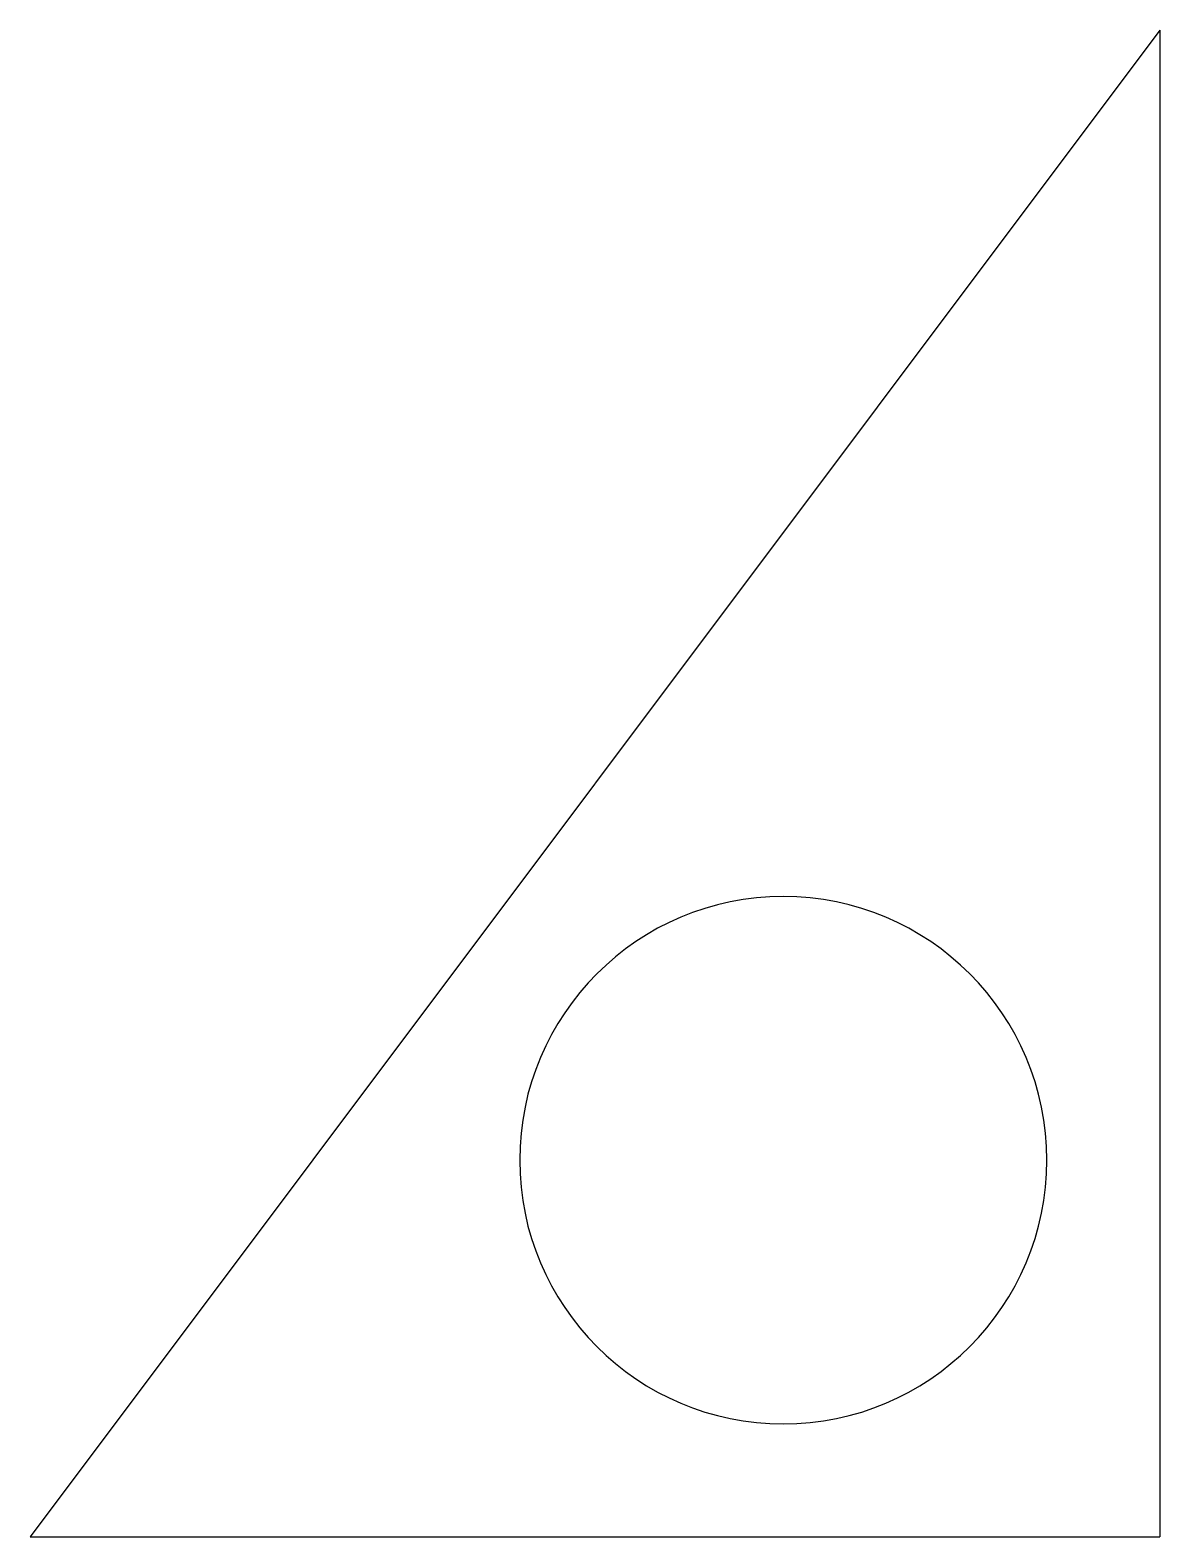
# Model space of a CAD drawing. Header units: metres. Extents: x 0 to 1.18, y 0 to 1.57.
import ezdxf

# ---------------------------------------------------------------- set-up
doc = ezdxf.new("R2010")
doc.units = ezdxf.units.M

msp = doc.modelspace()

# ---------------------------------------------------------------- linework, layer by layer
at = {"layer": '   0', "color": 5}
for p, q in [((1.181102, 1.574803), (0, 0)), ((1.181102, 1.574803), (1.181102, 0)), ((0, 0), (1.181102, 0))]:
    msp.add_line(p, q, dxfattribs=at)
at = {"layer": '   0', "color": 2}
msp.add_arc((0.787402, 0.393701), 0.275591, 0, 180, dxfattribs=at)
at = {"layer": '   0', "color": 4}
msp.add_arc((0.787402, 0.393701), 0.275591, 180, 360, dxfattribs=at)

doc.saveas('drawing.dxf')
